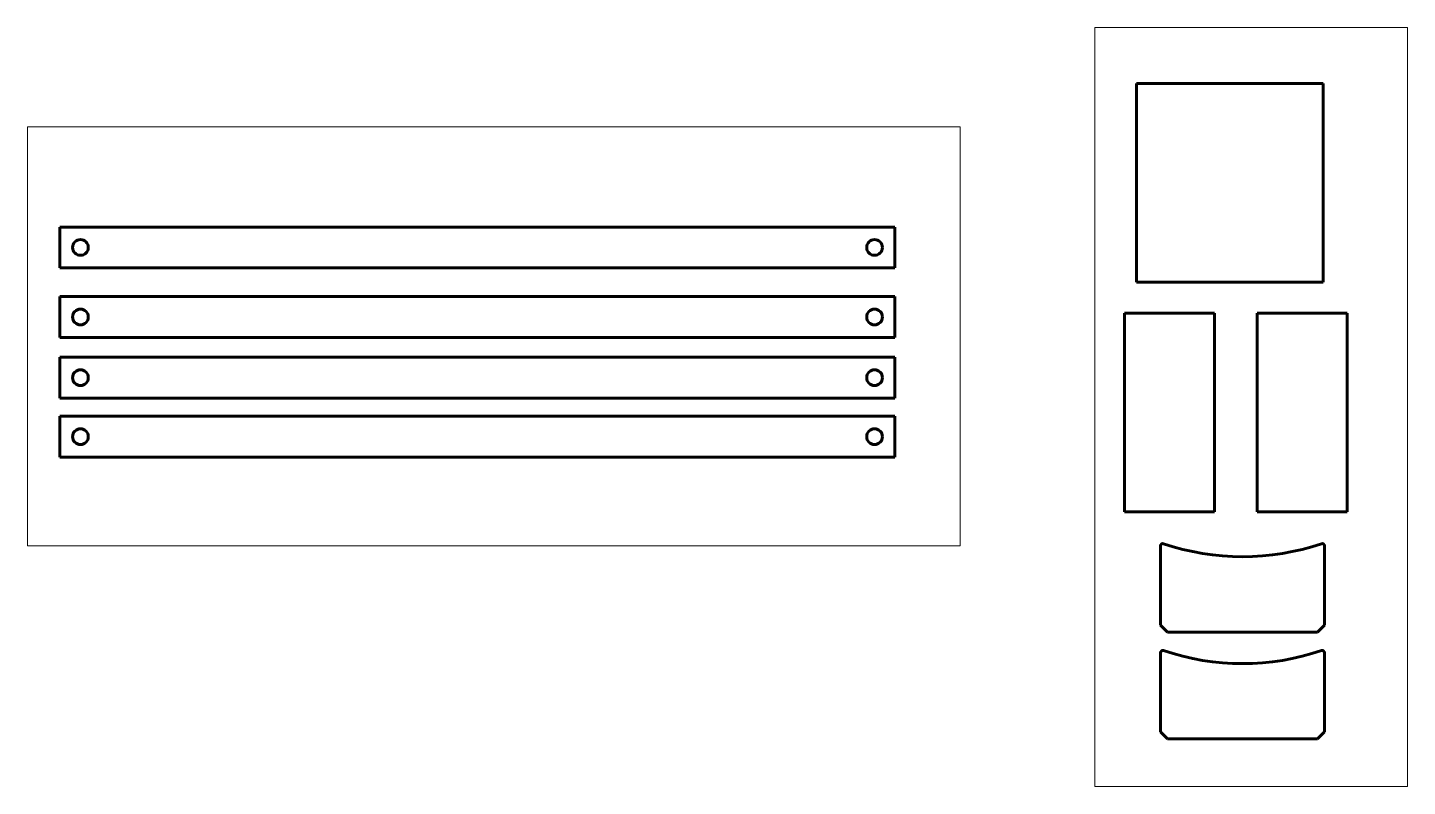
# Model space of a CAD drawing. Header units: millimetres. Extents: x 1269 to 3632, y -634 to 665.
import ezdxf

# ---------------------------------------------------------------- set-up
doc = ezdxf.new("R2010")
doc.units = ezdxf.units.MM
doc.linetypes.add('K5LT_BASIC', pattern=[0])
doc.linetypes.add('K5LT_THIN', pattern=[0])

# ---------------------------------------------------------------- blocks, each defined once
blk = doc.blocks.new('U0')
at = {"color": 150, "linetype": 'K5LT_BASIC', "lineweight": 60}
for p, q in [((3488.4, 568.9), (3168.4, 568.9)), ((3168.4, 568.9), (3168.4, 228.9)), ((3488.4, 228.9), (3488.4, 568.9)), ((3168.4, 228.9), (3488.4, 228.9))]:
    blk.add_line(p, q, dxfattribs=at)
blk = doc.blocks.new('U1')
at = {"color": 150, "linetype": 'K5LT_BASIC', "lineweight": 60}
for p, q in [((3301.9, 175.9), (3147.9, 175.9)), ((3147.9, 175.9), (3147.9, -164.1)), ((3301.9, -164.1), (3301.9, 175.9)), ((3147.9, -164.1), (3301.9, -164.1))]:
    blk.add_line(p, q, dxfattribs=at)
blk = doc.blocks.new('U2')
at = {"color": 150, "linetype": 'K5LT_BASIC', "lineweight": 60}
for p, q in [((3529.1, 175.9), (3375.1, 175.9)), ((3375.1, 175.9), (3375.1, -164.1)), ((3529.1, -164.1), (3529.1, 175.9)), ((3375.1, -164.1), (3529.1, -164.1))]:
    blk.add_line(p, q, dxfattribs=at)
blk = doc.blocks.new('U3')
at = {"color": 7, "linetype": 'K5LT_THIN', "lineweight": 18}
for p, q in [((1269.4, 495), (2866.4, 495)), ((1269.4, -222.4), (1269.4, 495)), ((2866.4, 495), (2866.4, -222.4)), ((2866.4, -222.4), (1269.4, -222.4))]:
    blk.add_line(p, q, dxfattribs=at)
blk = doc.blocks.new('U4')
at = {"color": 7, "linetype": 'K5LT_THIN', "lineweight": 18}
for p, q in [((3097.4, 664.9), (3632.4, 664.9)), ((3097.4, -634.1), (3097.4, 664.9)), ((3632.4, 664.9), (3632.4, -634.1)), ((3632.4, -634.1), (3097.4, -634.1))]:
    blk.add_line(p, q, dxfattribs=at)

msp = doc.modelspace()

# ---------------------------------------------------------------- linework, layer by layer
at = {"color": 150, "linetype": 'K5LT_BASIC', "lineweight": 60}
for p, q in [((1324.9, 253.5), (1324.9, 323.5)), ((1324.9, 323.5), (2754.9, 323.5)), ((2754.9, 253.5), (2754.9, 323.5)), ((1324.9, 253.5), (2754.9, 253.5)), ((1324.9, 134.5), (1324.9, 204.5)), ((1324.9, 204.5), (2754.9, 204.5)), ((2754.9, 134.5), (2754.9, 204.5)), ((1324.9, 134.5), (2754.9, 134.5)), ((1324.9, 30.5), (1324.9, 100.5)), ((1324.9, 100.5), (2754.9, 100.5)), ((2754.9, 30.5), (2754.9, 100.5)), ((1324.9, 30.5), (2754.9, 30.5)), ((1324.9, -70.5), (1324.9, -0.5)), ((1324.9, -0.5), (2754.9, -0.5)), ((2754.9, -70.5), (2754.9, -0.5)), ((1324.9, -70.5), (2754.9, -70.5)), ((3209.5, -358), (3209.5, -222.4)), ((3490.5, -358), (3490.5, -222.4)), ((3221.5, -370), (3209.5, -358)), ((3221.5, -370), (3478.5, -370)), ((3478.5, -370), (3490.5, -358)), ((3209.5, -541), (3209.5, -405.4)), ((3490.5, -541), (3490.5, -405.4)), ((3221.5, -553), (3209.5, -541)), ((3478.5, -553), (3490.5, -541)), ((3221.5, -553), (3478.5, -553))]:
    msp.add_line(p, q, dxfattribs=at)
for centre in [(1359.9, 288.5), (2719.9, 288.5), (1359.9, 169.5), (2719.9, 169.5), (1359.9, 65.5), (2719.9, 65.5), (1359.9, -35.5), (2719.9, -35.5)]:
    msp.add_circle(centre, 13.5, dxfattribs=at)
for centre, radius, start, end in [((3213.5, -222.4), 4, 71.2201, 180), ((3350, 179), 420, 251.2201, 288.7799), ((3486.5, -222.4), 4, 0, 108.7799), ((3213.5, -405.4), 4, 71.2201, 180), ((3350, -4), 420, 251.2201, 288.7799), ((3486.5, -405.4), 4, 0, 108.7799)]:
    msp.add_arc(centre, radius, start, end, dxfattribs=at)

# ---------------------------------------------------------------- block references
for name in ['U4', 'U0', 'U3', 'U1', 'U2']:
    msp.add_blockref(name, (0, 0))

doc.saveas('drawing.dxf')
